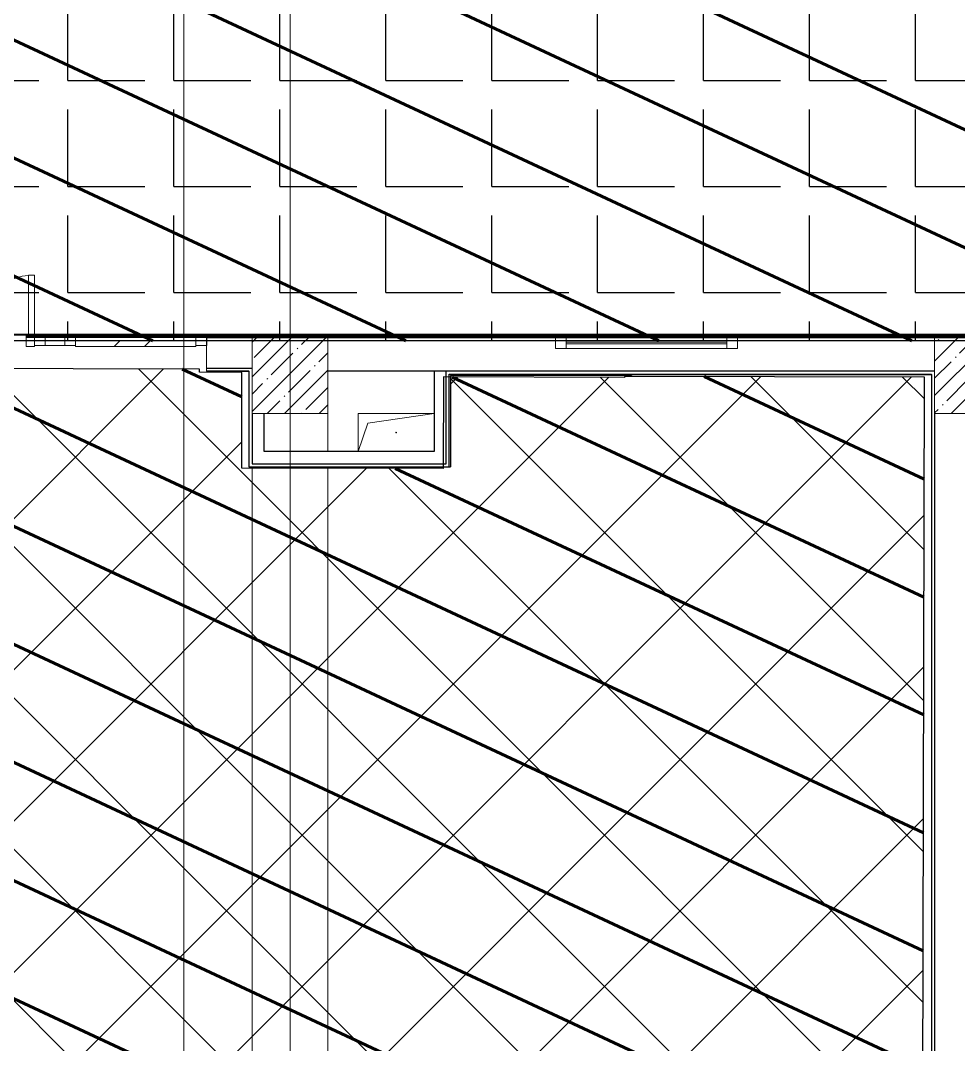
# Model space of a CAD drawing. Header units: millimetres. Extents: x -164500 to 426394, y -23753 to 102118.
# Drawn here: x 59447 to 65632, y 3106 to 9855 of the extents above; entities that cross this region are included whole.
import ezdxf

# ---------------------------------------------------------------- set-up
doc = ezdxf.new("R2010")
doc.units = ezdxf.units.MM
for name, color, linetype, lineweight in [('0) шлифовка', 5, 'Continuous', 60), ('384 ПК-3', 30, 'Continuous', 120), ('5.3) Л-7 Линолеум 4 вып', 230, 'Continuous', 30), ('A-DETL-GENF', 7, 'Continuous', 9), ('A-FLOR', 7, 'Continuous', 9), ('A-GENM', 7, 'Continuous', 9), ('A-GLAZ', 7, 'Continuous', 9), ('A-GLAZ-1', 7, 'Continuous', 5), ('A-GLAZ-CURT-1', 7, 'Continuous', 5), ('A-GLAZ-CURT-2', 7, 'Continuous', 20), ('A-GLAZ-CWMG', 7, 'Continuous', 9), ('A-GLAZ-CWMG-1', 7, 'Continuous', 20), ('S-COLS-1', 7, 'Continuous', 5), ('Оси', 7, 'Continuous', 9)]:
    doc.layers.add(name, color=color, linetype=linetype, lineweight=lineweight)
for name, color, linetype in [('1.1) плитка  КР1', 40, 'Continuous'), ('2) защита вин плитк', 6, 'Continuous'), ('3.2.2) Нал-ой пол 4 вып', 3, 'Continuous')]:
    doc.layers.add(name, color=color, linetype=linetype)
doc.layers.add('A-DOOR-1', color=7, linetype='Continuous', lineweight=5, true_color=0xc0c0c0)

# ---------------------------------------------------------------- blocks, each defined once
blk = doc.blocks.new('BSC_Колонна _Прямоугольная - 500х500-V4-Объем проектирования 1 этажа')
at = {"layer": 'S-COLS-1'}
h = blk.add_hatch(dxfattribs=at)
h.set_pattern_fill('FP_8', color=256, style=0, pattern_type=2)
h.set_pattern_definition([(45, (-61160, -7650), (-114.04925, 114.04925), []), (45, (-61045.95, -7650), (-114.04925, 114.04925), [201.613, -40.323, 6.706, -33.617])])
h.paths.add_polyline_path([(-250, -250), (250, -250), (250, 250), (-250, 250), (-250, -237.4)])
for p, q in [((250, 250), (-250, 250)), ((-250, 250), (-250, -250)), ((250, -250), (250, 250)), ((-250, -250), (250, -250))]:
    blk.add_line(p, q, dxfattribs=at)
blk = doc.blocks.new('BSC_Колонна _Прямоугольная - 500х500-V15-Объем проектирования 1 этажа')
at = {"layer": 'S-COLS-1'}
h = blk.add_hatch(dxfattribs=at)
h.set_pattern_fill('FP_19', color=256, style=0, pattern_type=2)
h.set_pattern_definition([(45, (-65660, -7650), (-114.04925, 114.04925), []), (45, (-65545.95, -7650), (-114.04925, 114.04925), [201.613, -40.323, 6.706, -33.617])])
h.paths.add_polyline_path([(35.2, -250), (250, -250), (250, 22), (220, 22), (220, 30), (250, 30), (250, 250), (-250, 250), (-250, -250), (-10, -250)])
for p, q in [((220, 250), (-250, 250)), ((-250, 250), (-250, -250)), ((250, -250), (250, 22)), ((-250, -250), (250, -250))]:
    blk.add_line(p, q, dxfattribs=at)
blk = doc.blocks.new('GM_Отверстие прямоугольное _в плите_ - Отверстие-V173-Объем проектирования 1 этажа')
at = {"layer": 'A-GENM'}
for p, q in [((-250, -125), (-250, 125)), ((-250, 125), (250, 125)), ((250, 125), (-250, 125)), ((-250, 125), (-250, -125)), ((-187.5, 62.5), (250, 125)), ((-250, -125), (-187.5, 62.5))]:
    blk.add_line(p, q, dxfattribs=at)
for start, end in [(360, 180), (180, 360)]:
    blk.add_arc((0, 0), 2.5, start, end, dxfattribs=at)
blk = doc.blocks.new('Прямоугольный импост - 50 x 70 мм-31700031-Объем проектирования 1 этажа')
at = {"layer": 'A-GLAZ-CWMG-1'}
for p, q in [((-70, 35), (0, 35)), ((-70, -35), (-70, 35)), ((0, 35), (0, -35)), ((0, -35), (-70, -35))]:
    blk.add_line(p, q, dxfattribs=at)
blk = doc.blocks.new('Дверь_Витражная_остекление_ - ДВН_ДАО_Главный вход_1200 в свету-31742133-Объем проектирования 1 этажа')
at = {"layer": 'A-DETL-GENF'}
for p, q in [((-607.5, 925), (-647.5, 925)), ((-647.5, 925), (-647.5, 35)), ((-607.5, 30), (-607.5, 925)), ((647.5, 430), (607.5, 430)), ((607.5, 430), (607.5, 30)), ((647.5, 35), (647.5, 430)), ((-647.5, 30), (-607.5, 30)), ((-592.5, 30), (-647.5, 30)), ((-592.5, -40), (-592.5, 30)), ((592.5, -40), (592.5, 30)), ((592.5, 30), (647.5, 30)), ((607.5, 30), (647.5, 30)), ((-647.5, -35), (-647.5, -40)), ((-647.5, -40), (-592.5, -40)), ((647.5, -40), (592.5, -40)), ((647.5, -35), (647.5, -40))]:
    blk.add_line(p, q, dxfattribs=at)
at = {"layer": 'A-DOOR-1'}
for p, q in [((-647.5, 925), (-647.5, 35)), ((647.5, 430), (647.5, 35))]:
    blk.add_line(p, q, dxfattribs=at)
for centre, radius, start, end in [((-647.5, 30), 895, 360, 90), ((647.5, 30), 400, 90, 180)]:
    blk.add_arc(centre, radius, start, end, dxfattribs=at)
blk = doc.blocks.new('Системная панель - Стемалит - 40мм-31720939-Объем проектирования 1 этажа')
at = {"layer": 'A-GLAZ-CURT-2'}
for p, q in [((65, 35), (-65, 35)), ((-65, 35), (-65, -35)), ((65, -35), (65, 35)), ((-65, -35), (65, -35))]:
    blk.add_line(p, q, dxfattribs=at)
blk = doc.blocks.new('Прямоугольный импост - 50 x 70 мм-31687886-Объем проектирования 1 этажа')
at = {"layer": 'A-GLAZ-CWMG-1'}
for p, q in [((-35, 35), (35, 35)), ((-35, -35), (-35, 35)), ((35, 35), (35, -35)), ((35, -35), (-35, -35))]:
    blk.add_line(p, q, dxfattribs=at)
blk = doc.blocks.new('Системная панель - Стекло - 40мм-V269-Объем проектирования 1 этажа')
at = {"layer": 'A-GLAZ-CURT-1'}
h = blk.add_hatch(dxfattribs=at)
h.set_pattern_fill('FP_194', color=256, style=0, pattern_type=2)
h.set_pattern_definition([(45, (-60342.5, -7683), (-565.685, 565.685), [400, -1200]), (45, (-60742.5, -7883), (-565.685, 565.685), [1200, -400]), (45, (-59942.5, -8083), (-565.685, 565.685), [400, -1200])])
h.paths.add_polyline_path([(397.5, -40), (397.5, 0), (-397.5, 0), (-397.5, -40)])
at = {"layer": 'A-GLAZ-CURT-2'}
for p, q in [((397.5, 0), (-397.5, 0)), ((-397.5, 0), (-397.5, -40)), ((397.5, -40), (397.5, 0)), ((-397.5, -40), (397.5, -40))]:
    blk.add_line(p, q, dxfattribs=at)
blk = doc.blocks.new('Прямоугольный импост - 50 x 70 мм-31702100-Объем проектирования 1 этажа')
at = {"layer": 'A-GLAZ-CWMG-1'}
for p, q in [((-35, 35), (35, 35)), ((-35, -35), (-35, 35)), ((35, 35), (35, -35)), ((35, -35), (-35, -35))]:
    blk.add_line(p, q, dxfattribs=at)
blk = doc.blocks.new('Прямоугольный импост - 50 x 70 мм-31720914-Объем проектирования 1 этажа')
at = {"layer": 'A-GLAZ-CWMG'}
blk.add_line((24940, 7918), (24145, 7918), dxfattribs=at)
blk = doc.blocks.new('120_Окно_СКБ_1Ст - 120_Окно_СКБ_1Ст 400х1200 EI30-24228621-Объем проектирования 1 этажа')
at = {"layer": 'A-GLAZ'}
for p, q in [((-600, 40), (-600, 110)), ((-600, 110), (-530, 110)), ((-530, 110), (-530, 40)), ((530, 40), (530, 110)), ((530, 110), (600, 110)), ((600, 110), (600, 40)), ((-530, 40), (-600, 40)), ((600, 40), (530, 40))]:
    blk.add_line(p, q, dxfattribs=at)
at = {"layer": 'A-GLAZ-1'}
for p, q in [((600, 110), (-600, 110)), ((530, 80), (-530, 80)), ((530, 70), (-530, 70)), ((-600, 40), (600, 40))]:
    blk.add_line(p, q, dxfattribs=at)

msp = doc.modelspace()

# ---------------------------------------------------------------- hatches: boundary and pattern name
at = {"layer": '0) шлифовка', "true_color": 0x2776bb}
h = msp.add_hatch(dxfattribs=at)
h.set_pattern_fill('ANSI31', color=152, scale=222, angle=110)
h.set_pattern_definition([(155, (38804.7, 11553.94), (-297.882, -638.811), [])])
h.paths.add_polyline_path([(75478.362, 7743.315), (42465.702, 7743.315), (42465.702, 10742.938), (75478.362, 10742.938)])
h = msp.add_hatch(dxfattribs=at)
h.set_pattern_fill('ANSI31', color=152, scale=222, angle=110)
h.paths.add_polyline_path([(51907.859, 7556.644), (50728.862, 7559.412), (50728.911, 7580.412), (48228.918, 7586.28), (48228.869, 7565.28), (47949.87, 7565.935), (47949.166, 7265.936), (47694.702, 7266.533), (47694.702, 708.515), (47714.702, 708.468), (47714.702, 7242.938), (47715.702, 7242.938), (47715.702, 708.466), (47933.771, 707.954), (47933.727, 688.938), (47974.702, 688.938), (47995.702, 684.938), (47995.702, 6.807), (51851.656, -2.245), (51852.55, 378.754), (52783.007, 376.57), (52782.979, 364.938), (52845.702, 364.938), (52845.702, 16.422), (56390.152, 8.102), (56390.997, 368.101), (57182.995, 366.241), (57182.991, 364.938), (57245.702, 364.938), (57245.702, 6.093), (57737.925, 4.938), (59324.702, 4.938), (60074.702, 4.938), (60890.157, 4.938), (60890.984, 357.537), (60953.702, 357.39), (60953.702, 364.938), (61695.702, 364.938), (61695.702, 4.938), (63774.702, 4.938), (64324.702, 4.938), (65224.702, 4.938), (65390.169, 4.938), (65407.775, 7504.954), (63429.78, 7509.597), (63429.764, 7502.597), (62282.702, 7505.29), (62282.702, 6913.938), (62282.702, 6912.938), (62235.376, 6912.938), (62235.351, 6902.4), (60906.355, 6905.519), (60907.834, 7535.518), (60628.835, 7536.172), (60628.884, 7557.172), (58128.891, 7563.041), (58128.842, 7542.041), (57746.772, 7542.938), (56995.702, 7542.938), (56995.702, 6912.938), (55366.702, 6912.938), (55366.702, 6918.523), (55319.371, 6918.634), (55320.773, 7515.938), (53782.702, 7515.938), (53782.702, 6913.938), (53782.702, 6912.938), (51953.702, 6912.938), (51953.702, 6926.535), (51906.38, 6926.646)])
h.paths.add_polyline_path([(56903.046, 1918.049), (56903.636, 1917.708), (56903.243, 1918.389)], flags=16)
h.paths.add_polyline_path([(56267.846, 5666.879), (56967.993, 4454.529), (56903.368, 4417.207), (56967.993, 4379.885), (56268.15, 3168.062), (56268.759, 3167.008), (56202.898, 3205.043), (56902.939, 4417.207), (56202.898, 5629.372)], flags=16)
at = {"layer": '1.1) плитка  КР1'}
h = msp.add_hatch(dxfattribs=at)
h.set_pattern_fill('ANGLE', color=256, scale=100)
h.set_pattern_definition([(0, (38804.7, 11553.94), (0, 698.5), [508, -190.5]), (90, (38804.7, 11553.94), (-698.5, 4e-14), [508, -190.5])])
h.paths.add_polyline_path([(75478.362, 7743.315), (42465.702, 7743.315), (42465.702, 10742.938), (75478.362, 10742.938)])
at = {"layer": '2) защита вин плитк'}
h = msp.add_hatch(dxfattribs=at)
h.set_pattern_fill('ANSI31', color=256, scale=222)
h.paths.add_polyline_path([(51907.859, 7556.644), (50728.862, 7559.412), (50728.911, 7580.412), (48228.918, 7586.28), (48228.869, 7565.28), (47949.87, 7565.935), (47949.166, 7265.936), (47694.702, 7266.533), (47694.702, 708.515), (47714.702, 708.468), (47714.702, 7242.938), (47715.702, 7242.938), (47715.702, 708.466), (47933.771, 707.954), (47933.727, 688.938), (47974.702, 688.938), (47995.702, 684.938), (47995.702, 6.807), (51851.656, -2.245), (51852.55, 378.754), (52783.007, 376.57), (52782.979, 364.938), (52845.702, 364.938), (52845.702, 16.422), (56390.152, 8.102), (56390.997, 368.101), (57182.995, 366.241), (57182.991, 364.938), (57245.702, 364.938), (57245.702, 6.093), (57737.925, 4.938), (59324.702, 4.938), (60074.702, 4.938), (60890.157, 4.938), (60890.984, 357.537), (60953.702, 357.39), (60953.702, 364.938), (61695.702, 364.938), (61695.702, 4.938), (63774.702, 4.938), (64324.702, 4.938), (65224.702, 4.938), (65390.169, 4.938), (65407.775, 7504.954), (63429.78, 7509.597), (63429.764, 7502.597), (62282.702, 7505.29), (62282.702, 6913.938), (62282.702, 6912.938), (62235.376, 6912.938), (62235.351, 6902.4), (60906.355, 6905.519), (60907.834, 7535.518), (60628.835, 7536.172), (60628.884, 7557.172), (58128.891, 7563.041), (58128.842, 7542.041), (57746.772, 7542.938), (56995.702, 7542.938), (56995.702, 6912.938), (55366.702, 6912.938), (55366.702, 6918.523), (55319.371, 6918.634), (55320.773, 7515.938), (53782.702, 7515.938), (53782.702, 6913.938), (53782.702, 6912.938), (51953.702, 6912.938), (51953.702, 6926.535), (51906.38, 6926.646)])
h.paths.add_polyline_path([(56903.046, 1918.049), (56903.636, 1917.708), (56903.243, 1918.389)], flags=16)
h.paths.add_polyline_path([(56267.846, 5666.879), (56967.993, 4454.529), (56903.368, 4417.207), (56967.993, 4379.885), (56268.15, 3168.062), (56268.759, 3167.008), (56202.898, 3205.043), (56902.939, 4417.207), (56202.898, 5629.372)], flags=16)
at = {"layer": '3.2.2) Нал-ой пол 4 вып'}
h = msp.add_hatch(dxfattribs=at)
h.set_pattern_fill('ANSI31', color=256, scale=222)
h.paths.add_polyline_path([(51907.859, 7556.644), (50728.862, 7559.412), (50728.911, 7580.412), (48228.918, 7586.28), (48228.869, 7565.28), (47949.87, 7565.935), (47949.166, 7265.936), (47694.702, 7266.533), (47694.702, 708.515), (47714.702, 708.468), (47714.702, 7242.938), (47715.702, 7242.938), (47715.702, 708.466), (47933.771, 707.954), (47933.727, 688.938), (47974.702, 688.938), (47995.702, 684.938), (47995.702, 6.807), (51851.656, -2.245), (51852.55, 378.754), (52783.007, 376.57), (52782.979, 364.938), (52845.702, 364.938), (52845.702, 16.422), (56390.152, 8.102), (56390.997, 368.101), (57182.995, 366.241), (57182.991, 364.938), (57245.702, 364.938), (57245.702, 6.093), (57737.925, 4.938), (59324.702, 4.938), (60074.702, 4.938), (60890.157, 4.938), (60890.984, 357.537), (60953.702, 357.39), (60953.702, 364.938), (61695.702, 364.938), (61695.702, 4.938), (63774.702, 4.938), (64324.702, 4.938), (65224.702, 4.938), (65390.169, 4.938), (65407.775, 7504.954), (63429.78, 7509.597), (63429.764, 7502.597), (62282.702, 7505.29), (62282.702, 6913.938), (62282.702, 6912.938), (62235.376, 6912.938), (62235.351, 6902.4), (60906.355, 6905.519), (60907.834, 7535.518), (60628.835, 7536.172), (60628.884, 7557.172), (58128.891, 7563.041), (58128.842, 7542.041), (57746.772, 7542.938), (56995.702, 7542.938), (56995.702, 6912.938), (55366.702, 6912.938), (55366.702, 6918.523), (55319.371, 6918.634), (55320.773, 7515.938), (53782.702, 7515.938), (53782.702, 6913.938), (53782.702, 6912.938), (51953.702, 6912.938), (51953.702, 6926.535), (51906.38, 6926.646)])
h.paths.add_polyline_path([(56903.046, 1918.049), (56903.636, 1917.708), (56903.243, 1918.389)], flags=16)
h.paths.add_polyline_path([(56267.846, 5666.879), (56967.993, 4454.529), (56903.368, 4417.207), (56967.993, 4379.885), (56268.15, 3168.062), (56268.759, 3167.008), (56202.898, 3205.043), (56902.939, 4417.207), (56202.898, 5629.372)], flags=16)
at = {"layer": '5.3) Л-7 Линолеум 4 вып'}
h = msp.add_hatch(dxfattribs=at)
h.set_pattern_fill('ANSI37', color=256, scale=222)
h.paths.add_polyline_path([(51907.859, 7556.644), (50728.862, 7559.412), (50728.911, 7580.412), (48228.918, 7586.28), (48228.869, 7565.28), (47949.87, 7565.935), (47949.166, 7265.936), (47694.702, 7266.533), (47694.702, 708.515), (47714.702, 708.468), (47714.702, 7242.938), (47715.702, 7242.938), (47715.702, 708.466), (47933.771, 707.954), (47933.727, 688.938), (47974.702, 688.938), (47995.702, 684.938), (47995.702, 6.807), (51851.656, -2.245), (51852.55, 378.754), (52783.007, 376.57), (52782.979, 364.938), (52845.702, 364.938), (52845.702, 16.422), (56390.152, 8.102), (56390.997, 368.101), (57182.995, 366.241), (57182.991, 364.938), (57245.702, 364.938), (57245.702, 6.093), (57737.925, 4.938), (59324.702, 4.938), (60074.702, 4.938), (60890.157, 4.938), (60890.984, 357.537), (60953.702, 357.39), (60953.702, 364.938), (61695.702, 364.938), (61695.702, 4.938), (63774.702, 4.938), (64324.702, 4.938), (65224.702, 4.938), (65390.169, 4.938), (65407.775, 7504.954), (63429.78, 7509.597), (63429.764, 7502.597), (62282.702, 7505.29), (62282.702, 6913.938), (62282.702, 6912.938), (62235.376, 6912.938), (62235.351, 6902.4), (60906.355, 6905.519), (60907.834, 7535.518), (60628.835, 7536.172), (60628.884, 7557.172), (58128.891, 7563.041), (58128.842, 7542.041), (57746.772, 7542.938), (56995.702, 7542.938), (56995.702, 6912.938), (55366.702, 6912.938), (55366.702, 6918.523), (55319.371, 6918.634), (55320.773, 7515.938), (53782.702, 7515.938), (53782.702, 6913.938), (53782.702, 6912.938), (51953.702, 6912.938), (51953.702, 6926.535), (51906.38, 6926.646)])
h.paths.add_polyline_path([(56903.046, 1918.049), (56903.636, 1917.708), (56903.243, 1918.389)], flags=16)
h.paths.add_polyline_path([(56267.846, 5666.879), (56967.993, 4454.529), (56903.368, 4417.207), (56967.993, 4379.885), (56268.15, 3168.062), (56268.759, 3167.008), (56202.898, 3205.043), (56902.939, 4417.207), (56202.898, 5629.372)], flags=16)

# ---------------------------------------------------------------- linework, layer by layer
for p, q in [((65974.702, 7784.938), (49174.701, 7784.938)), ((60674.702, 7783.938), (60674.702, 7711.938)), ((60974.702, 7763.938), (60674.702, 7763.938)), ((62974.702, 7763.938), (61474.702, 7763.938)), ((65474.702, 7763.938), (64174.702, 7763.938)), ((65344.702, 7783.938), (65344.702, 7784.938)), ((60674.702, 7563.938), (60974.702, 7563.938)), ((60953.702, 7543.938), (60674.702, 7543.938)), ((60674.702, 7543.938), (60674.702, 7542.938)), ((60674.702, 7542.938), (60953.702, 7542.938)), ((60953.702, 7543.938), (60954.702, 7543.938)), ((60953.702, 7542.938), (60953.702, 7543.938)), ((60953.702, 7542.938), (60953.702, 6912.938)), ((65474.702, 7543.938), (61474.702, 7543.938)), ((62174.702, 7543.938), (62174.702, 7013.938)), ((62254.702, 6933.938), (62254.702, 7543.938)), ((62274.702, 6913.938), (62274.702, 7523.938)), ((62274.702, 7523.938), (63475.702, 7523.938)), ((62282.702, 7515.938), (62282.702, 6913.938)), ((63475.702, 7515.938), (62282.702, 7515.938)), ((63475.702, 7523.938), (63475.702, 7515.938)), ((63475.702, 7522.938), (65453.702, 7522.938)), ((65453.702, 7523.938), (65454.702, 7523.938)), ((65453.702, 7522.938), (65453.702, 7523.938)), ((65453.702, 7522.938), (65453.702, 4.938)), ((60974.702, 7263.938), (60974.702, 6933.938)), ((61054.702, 7013.938), (61054.702, 7263.938)), ((65474.702, 7263.938), (65474.702, 263.938)), ((62174.702, 7013.938), (61054.702, 7013.938)), ((60953.702, 6912.938), (62282.702, 6912.938)), ((60974.702, 6933.938), (62254.702, 6933.938)), ((62282.702, 6912.938), (62282.702, 6913.938))]:
    msp.add_line(p, q)
at = {"flags": 128}
for points in [[(49174.433, 7805.061), (65299.39, 7767.209), (65929.388, 7765.731), (65929.339, 7744.731), (66879.336, 7742.501), (66879.386, 7763.5), (68279.382, 7760.214), (68279.332, 7739.214), (69379.329, 7736.632), (69379.379, 7757.632), (70729.375, 7754.463), (70729.326, 7733.463), (70824.702, 7733.239)], [(57182.149, 6.242), (60890.139, -2.462), (60890.984, 357.537), (61632.982, 355.796), (61632.137, -4.203), (65390.127, -13.025), (65407.775, 7504.954), (63429.78, 7509.597), (63429.764, 7502.597), (62236.767, 7505.398), (62235.351, 6902.4), (60906.355, 6905.519), (60907.834, 7535.518), (60628.835, 7536.172), (60628.884, 7557.172), (58128.891, 7563.041)]]:
    msp.add_lwpolyline(points, dxfattribs=at)
at = {"layer": '1.1) плитка  КР1'}
msp.add_lwpolyline([(75478.362, 7743.315), (42465.702, 7743.315), (42465.702, 10742.938), (75478.362, 10742.938)], close=True, dxfattribs=at)
at = {"layer": '384 ПК-3'}
msp.add_lwpolyline([(66069.772, 7771.938), (59484.702, 7771.938)], dxfattribs=at)
at = {"layer": 'A-FLOR'}
for p, q in [((66834.702, 7783.938), (49174.702, 7783.938)), ((60674.702, 7711.938), (60674.702, 7543.938)), ((60954.702, 7543.938), (60954.702, 6913.938)), ((63475.702, 7523.938), (65453.702, 7523.938)), ((65454.702, 7523.938), (65454.702, 4.938)), ((61054.702, 7263.938), (61474.702, 7263.938)), ((61474.702, 7263.938), (61474.702, 7013.938)), ((60954.702, 6913.938), (62274.702, 6913.938)), ((60974.702, 363.938), (60974.702, 6913.938)), ((61474.702, 6913.938), (61474.702, 363.938))]:
    msp.add_line(p, q, dxfattribs=at)
at = {"layer": 'Оси'}
for points in [[(60524.702, -2042.321), (60524.702, 2957.679), (60524.702, 22262.009), (60524.702, 27262.009)], [(62048.869, -2042.321), (62048.869, -1322.84), (61224.702, -759.518), (61224.702, 4240.482), (61224.702, 22262.009), (61224.702, 27262.009)]]:
    msp.add_lwpolyline(points, dxfattribs=at)

# ---------------------------------------------------------------- block references
for name, p in [('Дверь_Витражная_остекление_ - ДВН_ДАО_Главный вход_1200 в свету-31742133-Объем проектирования 1 этажа', (58892.202, 7746.938)), ('Системная панель - Стемалит - 40мм-31720939-Объем проектирования 1 этажа', (59674.702, 7746.938)), ('Прямоугольный импост - 50 x 70 мм-31720914-Объем проектирования 1 этажа', (35664.702, -136.062)), ('BSC_Колонна _Прямоугольная - 500х500-V4-Объем проектирования 1 этажа', (61224.702, 7513.938)), ('BSC_Колонна _Прямоугольная - 500х500-V15-Объем проектирования 1 этажа', (65724.702, 7513.938)), ('Системная панель - Стекло - 40мм-V269-Объем проектирования 1 этажа', (60207.202, 7746.938)), ('GM_Отверстие прямоугольное _в плите_ - Отверстие-V173-Объем проектирования 1 этажа', (61924.702, 7138.938))]:
    msp.add_blockref(name, p)
at = {"extrusion": (0, 0, -1), "rotation": 180}
for name, p in [('Прямоугольный импост - 50 x 70 мм-31687886-Объем проектирования 1 этажа', (-59574.702, 7746.938)), ('Прямоугольный импост - 50 x 70 мм-31702100-Объем проектирования 1 этажа', (-59774.702, 7746.938)), ('Прямоугольный импост - 50 x 70 мм-31700031-Объем проектирования 1 этажа', (-60674.702, 7746.938))]:
    msp.add_blockref(name, p, dxfattribs=at)
at = {"color": 3}
msp.add_blockref('120_Окно_СКБ_1Ст - 120_Окно_СКБ_1Ст 400х1200 EI30-24228621-Объем проектирования 1 этажа', (63574.702, 7653.938), dxfattribs=at)

doc.saveas('drawing.dxf')
